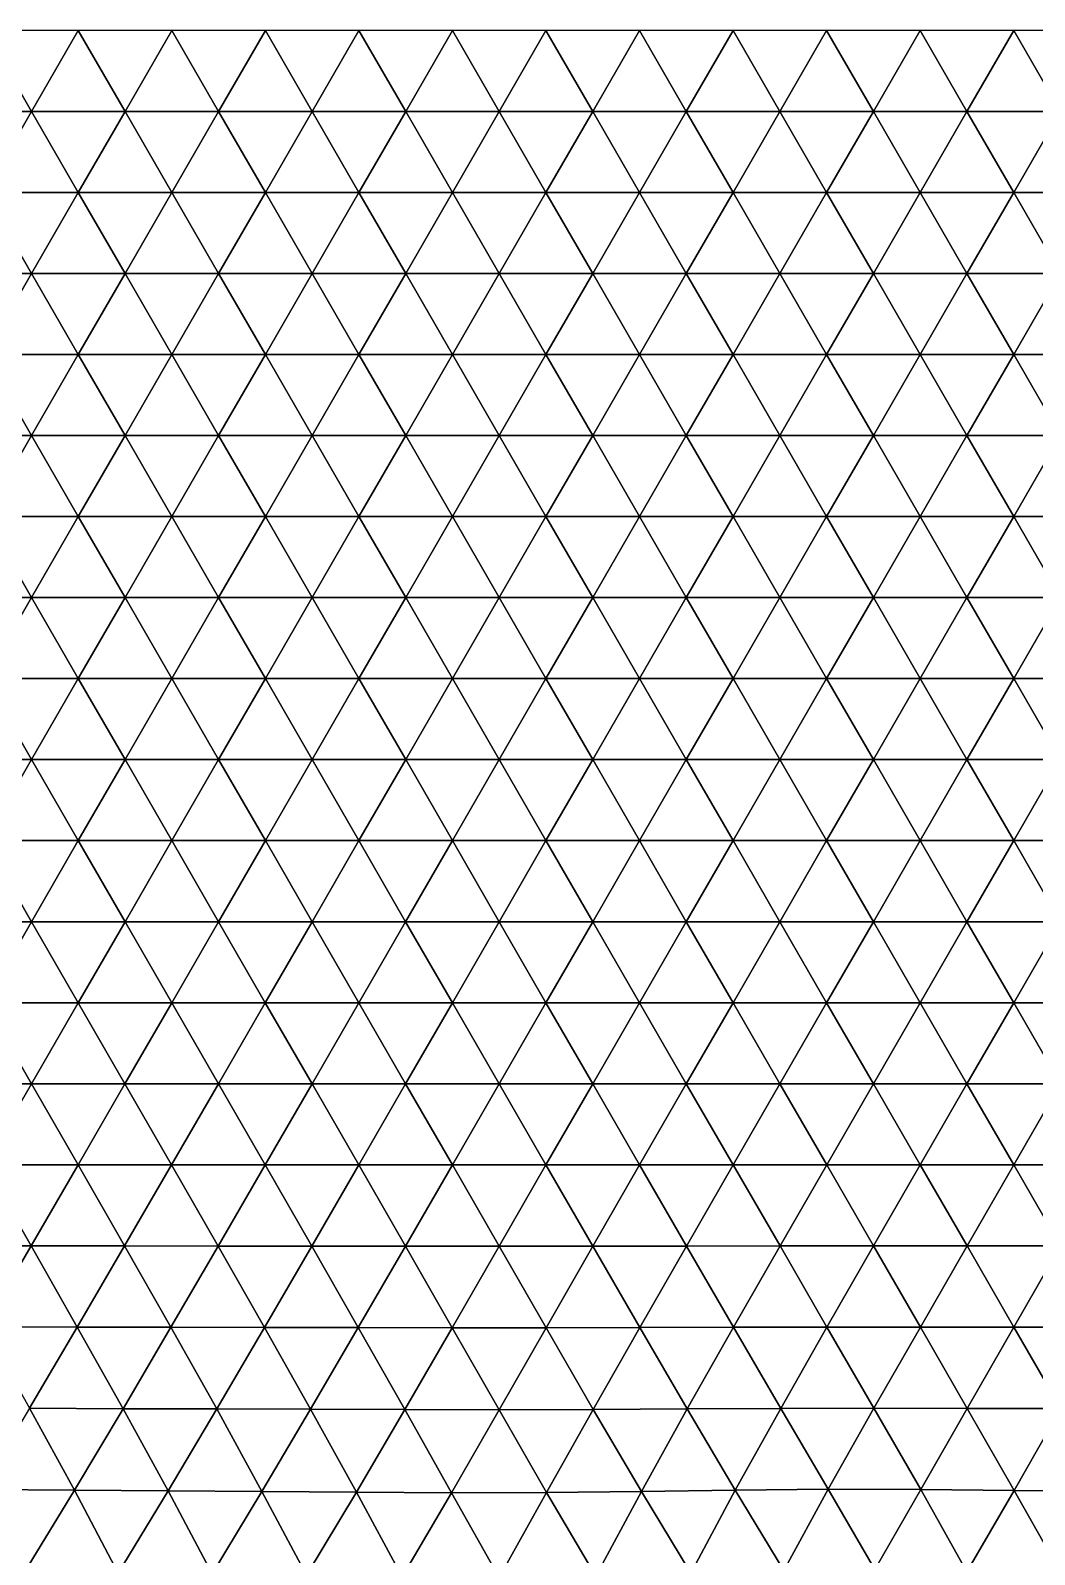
# Model space of a CAD drawing. Header units: metres. Extents: x 1 to 72, y -280 to 0.
# Drawn here: x 8.298 to 10.445, y -3.258 to 0 of the extents above; entities that cross this region are included whole.
import ezdxf

# ---------------------------------------------------------------- set-up
doc = ezdxf.new("R2010")
doc.units = ezdxf.units.M

msp = doc.modelspace()

# ---------------------------------------------------------------- linework, layer by layer
at = {"layer": 'layer', "color": 0}
for points in [[(8.3, -0.1732), (8.2, 0), (8.1, -0.1732)], [(8.4, 0), (8.2, 0), (8.3, -0.1732)], [(8.5, -0.1732), (8.4, 0), (8.3, -0.1732)], [(8.6, 0), (8.4, 0), (8.5, -0.1732)], [(8.7, -0.1732), (8.6, 0), (8.5, -0.1732)], [(8.8, 0), (8.6, 0), (8.7, -0.1732)], [(8.9, -0.1732), (8.8, 0), (8.7, -0.1732)], [(9, 0), (8.8, 0), (8.9, -0.1732)], [(9.1, -0.1732), (9, 0), (8.9, -0.1732)], [(9.2, 0), (9, 0), (9.1, -0.1732)], [(9.3, -0.1732), (9.2, 0), (9.1, -0.1732)], [(9.4, 0), (9.2, 0), (9.3, -0.1732)], [(9.5, -0.1732), (9.4, 0), (9.3, -0.1732)], [(9.6, 0), (9.4, 0), (9.5, -0.1732)], [(9.7, -0.1732), (9.6, 0), (9.5, -0.1732)], [(9.8, 0), (9.6, 0), (9.7, -0.1732)], [(9.9, -0.1732), (9.8, 0), (9.7, -0.1732)], [(10, 0), (9.8, 0), (9.9, -0.1732)], [(10.1, -0.1732), (10, 0), (9.9, -0.1732)], [(10.2, 0), (10, 0), (10.1, -0.1732)], [(10.3, -0.1732), (10.2, 0), (10.1, -0.1732)], [(10.4, 0), (10.2, 0), (10.3, -0.1732)], [(10.5, -0.1732), (10.4, 0), (10.3, -0.1732)], [(10.6, 0), (10.4, 0), (10.5, -0.1732)], [(8.3, -0.1732), (8.1, -0.1732), (8.2, -0.34641)], [(8.4, -0.34641), (8.3, -0.1732), (8.2, -0.34641)], [(8.5, -0.1732), (8.3, -0.1732), (8.4, -0.34641)], [(8.6, -0.34641), (8.5, -0.1732), (8.4, -0.34641)], [(8.7, -0.1732), (8.5, -0.1732), (8.6, -0.34641)], [(8.8, -0.34641), (8.7, -0.1732), (8.6, -0.34641)], [(8.9, -0.1732), (8.7, -0.1732), (8.8, -0.34641)], [(9, -0.34641), (8.9, -0.1732), (8.8, -0.34641)], [(9.1, -0.1732), (8.9, -0.1732), (9, -0.34641)], [(9.2, -0.34641), (9.1, -0.1732), (9, -0.34641)], [(9.3, -0.1732), (9.1, -0.1732), (9.2, -0.34641)], [(9.4, -0.34641), (9.3, -0.1732), (9.2, -0.34641)], [(9.5, -0.1732), (9.3, -0.1732), (9.4, -0.34641)], [(9.6, -0.34641), (9.5, -0.1732), (9.4, -0.34641)], [(9.7, -0.1732), (9.5, -0.1732), (9.6, -0.34641)], [(9.8, -0.34641), (9.7, -0.1732), (9.6, -0.34641)], [(9.9, -0.1732), (9.7, -0.1732), (9.8, -0.34641)], [(10, -0.34641), (9.9, -0.1732), (9.8, -0.34641)], [(10.1, -0.1732), (9.9, -0.1732), (10, -0.34641)], [(10.2, -0.34641), (10.1, -0.1732), (10, -0.34641)], [(10.3, -0.1732), (10.1, -0.1732), (10.2, -0.34641)], [(10.4, -0.34641), (10.3, -0.1732), (10.2, -0.34641)], [(10.5, -0.1732), (10.3, -0.1732), (10.4, -0.34641)], [(10.6, -0.34641), (10.5, -0.1732), (10.4, -0.34641)], [(8.3, -0.51962), (8.2, -0.34641), (8.1, -0.51962)], [(8.4, -0.34641), (8.2, -0.34641), (8.3, -0.51962)], [(8.5, -0.51962), (8.4, -0.34641), (8.3, -0.51962)], [(8.6, -0.34641), (8.4, -0.34641), (8.5, -0.51962)], [(8.7, -0.51962), (8.6, -0.34641), (8.5, -0.51962)], [(8.8, -0.34641), (8.6, -0.34641), (8.7, -0.51962)], [(8.9, -0.51962), (8.8, -0.34641), (8.7, -0.51962)], [(9, -0.34641), (8.8, -0.34641), (8.9, -0.51962)], [(9.1, -0.51962), (9, -0.34641), (8.9, -0.51962)], [(9.2, -0.34641), (9, -0.34641), (9.1, -0.51962)], [(9.3, -0.51962), (9.2, -0.34641), (9.1, -0.51962)], [(9.4, -0.34641), (9.2, -0.34641), (9.3, -0.51962)], [(9.5, -0.51962), (9.4, -0.34641), (9.3, -0.51962)], [(9.6, -0.34641), (9.4, -0.34641), (9.5, -0.51962)], [(9.7, -0.51962), (9.6, -0.34641), (9.5, -0.51962)], [(9.8, -0.34641), (9.6, -0.34641), (9.7, -0.51962)], [(9.9, -0.51962), (9.8, -0.34641), (9.7, -0.51962)], [(10, -0.34641), (9.8, -0.34641), (9.9, -0.51962)], [(10.1, -0.51962), (10, -0.34641), (9.9, -0.51962)], [(10.2, -0.34641), (10, -0.34641), (10.1, -0.51962)], [(10.3, -0.51962), (10.2, -0.34641), (10.1, -0.51962)], [(10.4, -0.34641), (10.2, -0.34641), (10.3, -0.51962)], [(10.5, -0.51962), (10.4, -0.34641), (10.3, -0.51962)], [(10.6, -0.34641), (10.4, -0.34641), (10.5, -0.51962)], [(8.3, -0.51962), (8.1, -0.51962), (8.2, -0.69282)], [(8.4, -0.69282), (8.3, -0.51962), (8.2, -0.69282)], [(8.5, -0.51962), (8.3, -0.51962), (8.4, -0.69282)], [(8.6, -0.69282), (8.5, -0.51962), (8.4, -0.69282)], [(8.7, -0.51962), (8.5, -0.51962), (8.6, -0.69282)], [(8.8, -0.69282), (8.7, -0.51962), (8.6, -0.69282)], [(8.9, -0.51962), (8.7, -0.51962), (8.8, -0.69282)], [(9, -0.69282), (8.9, -0.51962), (8.8, -0.69282)], [(9.1, -0.51962), (8.9, -0.51962), (9, -0.69282)], [(9.2, -0.69282), (9.1, -0.51962), (9, -0.69282)], [(9.3, -0.51962), (9.1, -0.51962), (9.2, -0.69282)], [(9.4, -0.69282), (9.3, -0.51962), (9.2, -0.69282)], [(9.5, -0.51962), (9.3, -0.51962), (9.4, -0.69282)], [(9.6, -0.69282), (9.5, -0.51962), (9.4, -0.69282)], [(9.7, -0.51962), (9.5, -0.51962), (9.6, -0.69282)], [(9.8, -0.69282), (9.7, -0.51962), (9.6, -0.69282)], [(9.9, -0.51962), (9.7, -0.51962), (9.8, -0.69282)], [(10, -0.69282), (9.9, -0.51962), (9.8, -0.69282)], [(10.1, -0.51962), (9.9, -0.51962), (10, -0.69282)], [(10.2, -0.69282), (10.1, -0.51962), (10, -0.69282)], [(10.3, -0.51962), (10.1, -0.51962), (10.2, -0.69282)], [(10.4, -0.69282), (10.3, -0.51962), (10.2, -0.69282)], [(10.5, -0.51962), (10.3, -0.51962), (10.4, -0.69282)], [(10.6, -0.69282), (10.5, -0.51962), (10.4, -0.69282)], [(8.3, -0.86603), (8.2, -0.69282), (8.1, -0.86603)], [(8.4, -0.69282), (8.2, -0.69282), (8.3, -0.86603)], [(8.5, -0.86603), (8.4, -0.69282), (8.3, -0.86603)], [(8.6, -0.69282), (8.4, -0.69282), (8.5, -0.86603)], [(8.7, -0.86603), (8.6, -0.69282), (8.5, -0.86603)], [(8.8, -0.69282), (8.6, -0.69282), (8.7, -0.86603)], [(8.9, -0.86603), (8.8, -0.69282), (8.7, -0.86603)], [(9, -0.69282), (8.8, -0.69282), (8.9, -0.86603)], [(9.1, -0.86603), (9, -0.69282), (8.9, -0.86603)], [(9.2, -0.69282), (9, -0.69282), (9.1, -0.86603)], [(9.3, -0.86603), (9.2, -0.69282), (9.1, -0.86603)], [(9.4, -0.69282), (9.2, -0.69282), (9.3, -0.86603)], [(9.5, -0.86603), (9.4, -0.69282), (9.3, -0.86603)], [(9.6, -0.69282), (9.4, -0.69282), (9.5, -0.86603)], [(9.7, -0.86603), (9.6, -0.69282), (9.5, -0.86603)], [(9.8, -0.69282), (9.6, -0.69282), (9.7, -0.86603)], [(9.9, -0.86603), (9.8, -0.69282), (9.7, -0.86603)], [(10, -0.69282), (9.8, -0.69282), (9.9, -0.86603)], [(10.1, -0.86603), (10, -0.69282), (9.9, -0.86603)], [(10.2, -0.69282), (10, -0.69282), (10.1, -0.86603)], [(10.3, -0.86603), (10.2, -0.69282), (10.1, -0.86603)], [(10.4, -0.69282), (10.2, -0.69282), (10.3, -0.86603)], [(10.5, -0.86603), (10.4, -0.69282), (10.3, -0.86603)], [(10.6, -0.69282), (10.4, -0.69282), (10.5, -0.86603)], [(8.3, -0.86603), (8.1, -0.86603), (8.2, -1.03923)], [(8.4, -1.03923), (8.3, -0.86603), (8.2, -1.03923)], [(8.5, -0.86603), (8.3, -0.86603), (8.4, -1.03923)], [(8.6, -1.03923), (8.5, -0.86603), (8.4, -1.03923)], [(8.7, -0.86603), (8.5, -0.86603), (8.6, -1.03923)], [(8.8, -1.03923), (8.7, -0.86603), (8.6, -1.03923)], [(8.9, -0.86603), (8.7, -0.86603), (8.8, -1.03923)], [(9, -1.03923), (8.9, -0.86603), (8.8, -1.03923)], [(9.1, -0.86603), (8.9, -0.86603), (9, -1.03923)], [(9.2, -1.03923), (9.1, -0.86603), (9, -1.03923)], [(9.3, -0.86603), (9.1, -0.86603), (9.2, -1.03923)], [(9.4, -1.03923), (9.3, -0.86603), (9.2, -1.03923)], [(9.5, -0.86603), (9.3, -0.86603), (9.4, -1.03923)], [(9.6, -1.03923), (9.5, -0.86603), (9.4, -1.03923)], [(9.7, -0.86603), (9.5, -0.86603), (9.6, -1.03923)], [(9.8, -1.03923), (9.7, -0.86603), (9.6, -1.03923)], [(9.9, -0.86603), (9.7, -0.86603), (9.8, -1.03923)], [(10, -1.03923), (9.9, -0.86603), (9.8, -1.03923)], [(10.1, -0.86603), (9.9, -0.86603), (10, -1.03923)], [(10.2, -1.03923), (10.1, -0.86603), (10, -1.03923)], [(10.3, -0.86603), (10.1, -0.86603), (10.2, -1.03923)], [(10.4, -1.03923), (10.3, -0.86603), (10.2, -1.03923)], [(10.5, -0.86603), (10.3, -0.86603), (10.4, -1.03923)], [(10.6, -1.03923), (10.5, -0.86603), (10.4, -1.03923)], [(8.3, -1.21244), (8.2, -1.03923), (8.1, -1.21244)], [(8.4, -1.03923), (8.2, -1.03923), (8.3, -1.21244)], [(8.5, -1.21244), (8.4, -1.03923), (8.3, -1.21244)], [(8.6, -1.03923), (8.4, -1.03923), (8.5, -1.21244)], [(8.7, -1.21244), (8.6, -1.03923), (8.5, -1.21244)], [(8.8, -1.03923), (8.6, -1.03923), (8.7, -1.21244)], [(8.9, -1.21244), (8.8, -1.03923), (8.7, -1.21244)], [(9, -1.03923), (8.8, -1.03923), (8.9, -1.21244)], [(9.1, -1.21244), (9, -1.03923), (8.9, -1.21244)], [(9.2, -1.03923), (9, -1.03923), (9.1, -1.21244)], [(9.3, -1.21244), (9.2, -1.03923), (9.1, -1.21244)], [(9.4, -1.03923), (9.2, -1.03923), (9.3, -1.21244)], [(9.5, -1.21244), (9.4, -1.03923), (9.3, -1.21244)], [(9.6, -1.03923), (9.4, -1.03923), (9.5, -1.21244)], [(9.7, -1.21244), (9.6, -1.03923), (9.5, -1.21244)], [(9.8, -1.03923), (9.6, -1.03923), (9.7, -1.21244)], [(9.9, -1.21244), (9.8, -1.03923), (9.7, -1.21244)], [(10, -1.03923), (9.8, -1.03923), (9.9, -1.21244)], [(10.1, -1.21244), (10, -1.03923), (9.9, -1.21244)], [(10.2, -1.03923), (10, -1.03923), (10.1, -1.21244)], [(10.3, -1.21244), (10.2, -1.03923), (10.1, -1.21244)], [(10.4, -1.03923), (10.2, -1.03923), (10.3, -1.21244)], [(10.5, -1.21244), (10.4, -1.03923), (10.3, -1.21244)], [(10.6, -1.03923), (10.4, -1.03923), (10.5, -1.21244)], [(8.3, -1.21244), (8.1, -1.21244), (8.2, -1.38564)], [(8.4, -1.38564), (8.3, -1.21244), (8.2, -1.38564)], [(8.5, -1.21244), (8.3, -1.21244), (8.4, -1.38564)], [(8.6, -1.38564), (8.5, -1.21244), (8.4, -1.38564)], [(8.7, -1.21244), (8.5, -1.21244), (8.6, -1.38564)], [(8.8, -1.38564), (8.7, -1.21244), (8.6, -1.38564)], [(8.9, -1.21244), (8.7, -1.21244), (8.8, -1.38564)], [(9, -1.38564), (8.9, -1.21244), (8.8, -1.38564)], [(9.1, -1.21244), (8.9, -1.21244), (9, -1.38564)], [(9.2, -1.38564), (9.1, -1.21244), (9, -1.38564)], [(9.3, -1.21244), (9.1, -1.21244), (9.2, -1.38564)], [(9.4, -1.38564), (9.3, -1.21244), (9.2, -1.38564)], [(9.5, -1.21244), (9.3, -1.21244), (9.4, -1.38564)], [(9.6, -1.38564), (9.5, -1.21244), (9.4, -1.38564)], [(9.7, -1.21244), (9.5, -1.21244), (9.6, -1.38564)], [(9.8, -1.38564), (9.7, -1.21244), (9.6, -1.38564)], [(9.9, -1.21244), (9.7, -1.21244), (9.8, -1.38564)], [(10, -1.38564), (9.9, -1.21244), (9.8, -1.38564)], [(10.1, -1.21244), (9.9, -1.21244), (10, -1.38564)], [(10.2, -1.38564), (10.1, -1.21244), (10, -1.38564)], [(10.3, -1.21244), (10.1, -1.21244), (10.2, -1.38564)], [(10.4, -1.38564), (10.3, -1.21244), (10.2, -1.38564)], [(10.5, -1.21244), (10.3, -1.21244), (10.4, -1.38564)], [(10.6, -1.38564), (10.5, -1.21244), (10.4, -1.38564)], [(8.29999, -1.55885), (8.2, -1.38564), (8.1, -1.55885)], [(8.4, -1.38564), (8.2, -1.38564), (8.29999, -1.55885)], [(8.49999, -1.55885), (8.4, -1.38564), (8.29999, -1.55885)], [(8.6, -1.38564), (8.4, -1.38564), (8.49999, -1.55885)], [(8.69999, -1.55885), (8.6, -1.38564), (8.49999, -1.55885)], [(8.8, -1.38564), (8.6, -1.38564), (8.69999, -1.55885)], [(8.89999, -1.55885), (8.8, -1.38564), (8.69999, -1.55885)], [(9, -1.38564), (8.8, -1.38564), (8.89999, -1.55885)], [(9.09999, -1.55885), (9, -1.38564), (8.89999, -1.55885)], [(9.2, -1.38564), (9, -1.38564), (9.09999, -1.55885)], [(9.29999, -1.55885), (9.2, -1.38564), (9.09999, -1.55885)], [(9.4, -1.38564), (9.2, -1.38564), (9.29999, -1.55885)], [(9.5, -1.55886), (9.4, -1.38564), (9.29999, -1.55885)], [(9.6, -1.38564), (9.4, -1.38564), (9.5, -1.55886)], [(9.7, -1.55885), (9.6, -1.38564), (9.5, -1.55886)], [(9.8, -1.38564), (9.6, -1.38564), (9.7, -1.55885)], [(9.9, -1.55885), (9.8, -1.38564), (9.7, -1.55885)], [(10, -1.38564), (9.8, -1.38564), (9.9, -1.55885)], [(10.1, -1.55885), (10, -1.38564), (9.9, -1.55885)], [(10.2, -1.38564), (10, -1.38564), (10.1, -1.55885)], [(10.3, -1.55885), (10.2, -1.38564), (10.1, -1.55885)], [(10.4, -1.38564), (10.2, -1.38564), (10.3, -1.55885)], [(10.5, -1.55885), (10.4, -1.38564), (10.3, -1.55885)], [(10.6, -1.38564), (10.4, -1.38564), (10.5, -1.55885)], [(8.29999, -1.55885), (8.1, -1.55885), (8.19999, -1.73206)], [(8.39998, -1.73206), (8.29999, -1.55885), (8.19999, -1.73206)], [(8.49999, -1.55885), (8.29999, -1.55885), (8.39998, -1.73206)], [(8.59998, -1.73206), (8.49999, -1.55885), (8.39998, -1.73206)], [(8.69999, -1.55885), (8.49999, -1.55885), (8.59998, -1.73206)], [(8.79998, -1.73206), (8.69999, -1.55885), (8.59998, -1.73206)], [(8.89999, -1.55885), (8.69999, -1.55885), (8.79998, -1.73206)], [(8.99998, -1.73207), (8.89999, -1.55885), (8.79998, -1.73206)], [(9.09999, -1.55885), (8.89999, -1.55885), (8.99998, -1.73207)], [(9.19999, -1.73207), (9.09999, -1.55885), (8.99998, -1.73207)], [(9.29999, -1.55885), (9.09999, -1.55885), (9.19999, -1.73207)], [(9.39999, -1.73207), (9.29999, -1.55885), (9.19999, -1.73207)], [(9.5, -1.55886), (9.29999, -1.55885), (9.39999, -1.73207)], [(9.6, -1.73207), (9.5, -1.55886), (9.39999, -1.73207)], [(9.7, -1.55885), (9.5, -1.55886), (9.6, -1.73207)], [(9.8, -1.73207), (9.7, -1.55885), (9.6, -1.73207)], [(9.9, -1.55885), (9.7, -1.55885), (9.8, -1.73207)], [(10, -1.73207), (9.9, -1.55885), (9.8, -1.73207)], [(10.1, -1.55885), (9.9, -1.55885), (10, -1.73207)], [(10.2, -1.73206), (10.1, -1.55885), (10, -1.73207)], [(10.3, -1.55885), (10.1, -1.55885), (10.2, -1.73206)], [(10.4, -1.73206), (10.3, -1.55885), (10.2, -1.73206)], [(10.5, -1.55885), (10.3, -1.55885), (10.4, -1.73206)], [(10.6, -1.73206), (10.5, -1.55885), (10.4, -1.73206)], [(8.29997, -1.90527), (8.19999, -1.73206), (8.09998, -1.90526)], [(8.39998, -1.73206), (8.19999, -1.73206), (8.29997, -1.90527)], [(8.49996, -1.90528), (8.39998, -1.73206), (8.29997, -1.90527)], [(8.59998, -1.73206), (8.39998, -1.73206), (8.49996, -1.90528)], [(8.69995, -1.90528), (8.59998, -1.73206), (8.49996, -1.90528)], [(8.79998, -1.73206), (8.59998, -1.73206), (8.69995, -1.90528)], [(8.89995, -1.90529), (8.79998, -1.73206), (8.69995, -1.90528)], [(8.99998, -1.73207), (8.79998, -1.73206), (8.89995, -1.90529)], [(9.09996, -1.9053), (8.99998, -1.73207), (8.89995, -1.90529)], [(9.19999, -1.73207), (8.99998, -1.73207), (9.09996, -1.9053)], [(9.29998, -1.9053), (9.19999, -1.73207), (9.09996, -1.9053)], [(9.39999, -1.73207), (9.19999, -1.73207), (9.29998, -1.9053)], [(9.49999, -1.9053), (9.39999, -1.73207), (9.29998, -1.9053)], [(9.6, -1.73207), (9.39999, -1.73207), (9.49999, -1.9053)], [(9.70001, -1.9053), (9.6, -1.73207), (9.49999, -1.9053)], [(9.8, -1.73207), (9.6, -1.73207), (9.70001, -1.9053)], [(9.90001, -1.90529), (9.8, -1.73207), (9.70001, -1.9053)], [(10, -1.73207), (9.8, -1.73207), (9.90001, -1.90529)], [(10.1, -1.90528), (10, -1.73207), (9.90001, -1.90529)], [(10.2, -1.73206), (10, -1.73207), (10.1, -1.90528)], [(10.3, -1.90528), (10.2, -1.73206), (10.1, -1.90528)], [(10.4, -1.73206), (10.2, -1.73206), (10.3, -1.90528)], [(10.5, -1.90528), (10.4, -1.73206), (10.3, -1.90528)], [(10.6, -1.73206), (10.4, -1.73206), (10.5, -1.90528)], [(8.29997, -1.90527), (8.09998, -1.90526), (8.19994, -2.07848)], [(8.39991, -2.0785), (8.29997, -1.90527), (8.19994, -2.07848)], [(8.49996, -1.90528), (8.29997, -1.90527), (8.39991, -2.0785)], [(8.59989, -2.07851), (8.49996, -1.90528), (8.39991, -2.0785)], [(8.69995, -1.90528), (8.49996, -1.90528), (8.59989, -2.07851)], [(8.7999, -2.07853), (8.69995, -1.90528), (8.59989, -2.07851)], [(8.89995, -1.90529), (8.69995, -1.90528), (8.7999, -2.07853)], [(8.99991, -2.07855), (8.89995, -1.90529), (8.7999, -2.07853)], [(9.09996, -1.9053), (8.89995, -1.90529), (8.99991, -2.07855)], [(9.19994, -2.07856), (9.09996, -1.9053), (8.99991, -2.07855)], [(9.29998, -1.9053), (9.09996, -1.9053), (9.19994, -2.07856)], [(9.39997, -2.07856), (9.29998, -1.9053), (9.19994, -2.07856)], [(9.49999, -1.9053), (9.29998, -1.9053), (9.39997, -2.07856)], [(9.60001, -2.07855), (9.49999, -1.9053), (9.39997, -2.07856)], [(9.70001, -1.9053), (9.49999, -1.9053), (9.60001, -2.07855)], [(9.80003, -2.07854), (9.70001, -1.9053), (9.60001, -2.07855)], [(9.90001, -1.90529), (9.70001, -1.9053), (9.80003, -2.07854)], [(10, -2.07852), (9.90001, -1.90529), (9.80003, -2.07854)], [(10.1, -1.90528), (9.90001, -1.90529), (10, -2.07852)], [(10.2, -2.07851), (10.1, -1.90528), (10, -2.07852)], [(10.3, -1.90528), (10.1, -1.90528), (10.2, -2.07851)], [(10.4, -2.07851), (10.3, -1.90528), (10.2, -2.07851)], [(10.5, -1.90528), (10.3, -1.90528), (10.4, -2.07851)], [(10.6, -2.07851), (10.5, -1.90528), (10.4, -2.07851)], [(8.29982, -2.25172), (8.19994, -2.07848), (8.09989, -2.25169)], [(8.39991, -2.0785), (8.19994, -2.07848), (8.29982, -2.25172)], [(8.49978, -2.25176), (8.39991, -2.0785), (8.29982, -2.25172)], [(8.59989, -2.07851), (8.39991, -2.0785), (8.49978, -2.25176)], [(8.69977, -2.2518), (8.59989, -2.07851), (8.49978, -2.25176)], [(8.7999, -2.07853), (8.59989, -2.07851), (8.69977, -2.2518)], [(8.89979, -2.25184), (8.7999, -2.07853), (8.69977, -2.2518)], [(8.99991, -2.07855), (8.7999, -2.07853), (8.89979, -2.25184)], [(9.09985, -2.25187), (8.99991, -2.07855), (8.89979, -2.25184)], [(9.19994, -2.07856), (8.99991, -2.07855), (9.09985, -2.25187)], [(9.29992, -2.25189), (9.19994, -2.07856), (9.09985, -2.25187)], [(9.39997, -2.07856), (9.19994, -2.07856), (9.29992, -2.25189)], [(9.5, -2.25188), (9.39997, -2.07856), (9.29992, -2.25189)], [(9.60001, -2.07855), (9.39997, -2.07856), (9.5, -2.25188)], [(9.70005, -2.25184), (9.60001, -2.07855), (9.5, -2.25188)], [(9.80003, -2.07854), (9.60001, -2.07855), (9.70005, -2.25184)], [(9.90008, -2.2518), (9.80003, -2.07854), (9.70005, -2.25184)], [(10, -2.07852), (9.80003, -2.07854), (9.90008, -2.2518)], [(10.1001, -2.25177), (10, -2.07852), (9.90008, -2.2518)], [(10.2, -2.07851), (10, -2.07852), (10.1001, -2.25177)], [(10.3001, -2.25176), (10.2, -2.07851), (10.1001, -2.25177)], [(10.4, -2.07851), (10.2, -2.07851), (10.3001, -2.25176)], [(10.5001, -2.25176), (10.4, -2.07851), (10.3001, -2.25176)], [(10.6, -2.07851), (10.4, -2.07851), (10.5001, -2.25176)], [(8.29982, -2.25172), (8.09989, -2.25169), (8.19965, -2.42495)], [(8.39954, -2.42504), (8.29982, -2.25172), (8.19965, -2.42495)], [(8.49978, -2.25176), (8.29982, -2.25172), (8.39954, -2.42504)], [(8.5995, -2.42512), (8.49978, -2.25176), (8.39954, -2.42504)], [(8.69977, -2.2518), (8.49978, -2.25176), (8.5995, -2.42512)], [(8.79953, -2.42521), (8.69977, -2.2518), (8.5995, -2.42512)], [(8.89979, -2.25184), (8.69977, -2.2518), (8.79953, -2.42521)], [(8.99962, -2.42529), (8.89979, -2.25184), (8.79953, -2.42521)], [(9.09985, -2.25187), (8.89979, -2.25184), (8.99962, -2.42529)], [(9.19977, -2.42534), (9.09985, -2.25187), (8.99962, -2.42529)], [(9.29992, -2.25189), (9.09985, -2.25187), (9.19977, -2.42534)], [(9.39994, -2.42533), (9.29992, -2.25189), (9.19977, -2.42534)], [(9.5, -2.25188), (9.29992, -2.25189), (9.39994, -2.42533)], [(9.60009, -2.42527), (9.5, -2.25188), (9.39994, -2.42533)], [(9.70005, -2.25184), (9.5, -2.25188), (9.60009, -2.42527)], [(9.80018, -2.42518), (9.70005, -2.25184), (9.60009, -2.42527)], [(9.90008, -2.2518), (9.70005, -2.25184), (9.80018, -2.42518)], [(10.0002, -2.4251), (9.90008, -2.2518), (9.80018, -2.42518)], [(10.1001, -2.25177), (9.90008, -2.2518), (10.0002, -2.4251)], [(10.2002, -2.42506), (10.1001, -2.25177), (10.0002, -2.4251)], [(10.3001, -2.25176), (10.1001, -2.25177), (10.2002, -2.42506)], [(10.4001, -2.42507), (10.3001, -2.25176), (10.2002, -2.42506)], [(10.5001, -2.25176), (10.3001, -2.25176), (10.4001, -2.42507)], [(10.6001, -2.42508), (10.5001, -2.25176), (10.4001, -2.42507)], [(8.29909, -2.59834), (8.19965, -2.42495), (8.09936, -2.59817)], [(8.39954, -2.42504), (8.19965, -2.42495), (8.29909, -2.59834)], [(8.49896, -2.59853), (8.39954, -2.42504), (8.29909, -2.59834)], [(8.5995, -2.42512), (8.39954, -2.42504), (8.49896, -2.59853)], [(8.69897, -2.59871), (8.5995, -2.42512), (8.49896, -2.59853)], [(8.79953, -2.42521), (8.5995, -2.42512), (8.69897, -2.59871)], [(8.89912, -2.59888), (8.79953, -2.42521), (8.69897, -2.59871)], [(8.99962, -2.42529), (8.79953, -2.42521), (8.89912, -2.59888)], [(9.0994, -2.59902), (8.99962, -2.42529), (8.89912, -2.59888)], [(9.19977, -2.42534), (8.99962, -2.42529), (9.0994, -2.59902)], [(9.29977, -2.59907), (9.19977, -2.42534), (9.0994, -2.59902)], [(9.39994, -2.42533), (9.19977, -2.42534), (9.29977, -2.59907)], [(9.50012, -2.59899), (9.39994, -2.42533), (9.29977, -2.59907)], [(9.60009, -2.42527), (9.39994, -2.42533), (9.50012, -2.59899)], [(9.70036, -2.59878), (9.60009, -2.42527), (9.50012, -2.59899)], [(9.80018, -2.42518), (9.60009, -2.42527), (9.70036, -2.59878)], [(9.90043, -2.59856), (9.80018, -2.42518), (9.70036, -2.59878)], [(10.0002, -2.4251), (9.80018, -2.42518), (9.90043, -2.59856)], [(10.1004, -2.59844), (10.0002, -2.4251), (9.90043, -2.59856)], [(10.2002, -2.42506), (10.0002, -2.4251), (10.1004, -2.59844)], [(10.3003, -2.59844), (10.2002, -2.42506), (10.1004, -2.59844)], [(10.4001, -2.42507), (10.2002, -2.42506), (10.3003, -2.59844)], [(10.5003, -2.5985), (10.4001, -2.42507), (10.3003, -2.59844)], [(10.6001, -2.42508), (10.4001, -2.42507), (10.5003, -2.5985)], [(8.29909, -2.59834), (8.09936, -2.59817), (8.19826, -2.77165)], [(8.39792, -2.77204), (8.29909, -2.59834), (8.19826, -2.77165)], [(8.49896, -2.59853), (8.29909, -2.59834), (8.39792, -2.77204)], [(8.59785, -2.77241), (8.49896, -2.59853), (8.39792, -2.77204)], [(8.69897, -2.59871), (8.49896, -2.59853), (8.59785, -2.77241)], [(8.79805, -2.77277), (8.69897, -2.59871), (8.59785, -2.77241)], [(8.89912, -2.59888), (8.69897, -2.59871), (8.79805, -2.77277)], [(8.99852, -2.77311), (8.89912, -2.59888), (8.79805, -2.77277)], [(9.0994, -2.59902), (8.89912, -2.59888), (8.99852, -2.77311)], [(9.19924, -2.77334), (9.0994, -2.59902), (8.99852, -2.77311)], [(9.29977, -2.59907), (9.0994, -2.59902), (9.19924, -2.77334)], [(9.40005, -2.77328), (9.29977, -2.59907), (9.19924, -2.77334)], [(9.50012, -2.59899), (9.29977, -2.59907), (9.40005, -2.77328)], [(9.60069, -2.7729), (9.50012, -2.59899), (9.40005, -2.77328)], [(9.70036, -2.59878), (9.50012, -2.59899), (9.60069, -2.7729)], [(9.80096, -2.77236), (9.70036, -2.59878), (9.60069, -2.7729)], [(9.90043, -2.59856), (9.70036, -2.59878), (9.80096, -2.77236)], [(10.0008, -2.77196), (9.90043, -2.59856), (9.80096, -2.77236)], [(10.1004, -2.59844), (9.90043, -2.59856), (10.0008, -2.77196)], [(10.2006, -2.7719), (10.1004, -2.59844), (10.0008, -2.77196)], [(10.3003, -2.59844), (10.1004, -2.59844), (10.2006, -2.7719)], [(10.4005, -2.77209), (10.3003, -2.59844), (10.2006, -2.7719)], [(10.5003, -2.5985), (10.3003, -2.59844), (10.4005, -2.77209)], [(10.6006, -2.77219), (10.5003, -2.5985), (10.4005, -2.77209)], [(8.39792, -2.77204), (8.19826, -2.77165), (8.29598, -2.94567)], [(8.49571, -2.94641), (8.39792, -2.77204), (8.29598, -2.94567)], [(8.59785, -2.77241), (8.39792, -2.77204), (8.49571, -2.94641)], [(8.6959, -2.9471), (8.59785, -2.77241), (8.49571, -2.94641)], [(8.79805, -2.77277), (8.59785, -2.77241), (8.6959, -2.9471)], [(8.89661, -2.94782), (8.79805, -2.77277), (8.6959, -2.9471)], [(8.99852, -2.77311), (8.79805, -2.77277), (8.89661, -2.94782)], [(9.09787, -2.94848), (8.99852, -2.77311), (8.89661, -2.94782)], [(9.19924, -2.77334), (8.99852, -2.77311), (9.09787, -2.94848)], [(9.29955, -2.9487), (9.19924, -2.77334), (9.09787, -2.94848)], [(9.40005, -2.77328), (9.19924, -2.77334), (9.29955, -2.9487)], [(9.50114, -2.94815), (9.40005, -2.77328), (9.29955, -2.9487)], [(9.60069, -2.7729), (9.40005, -2.77328), (9.50114, -2.94815)], [(9.70205, -2.94698), (9.60069, -2.7729), (9.50114, -2.94815)], [(9.80096, -2.77236), (9.60069, -2.7729), (9.70205, -2.94698)], [(9.90199, -2.94582), (9.80096, -2.77236), (9.70205, -2.94698)], [(10.0008, -2.77196), (9.80096, -2.77236), (9.90199, -2.94582)], [(10.1013, -2.94538), (10.0008, -2.77196), (9.90199, -2.94582)], [(10.2006, -2.7719), (10.0008, -2.77196), (10.1013, -2.94538)], [(10.3008, -2.9458), (10.2006, -2.7719), (10.1013, -2.94538)], [(10.4005, -2.77209), (10.2006, -2.7719), (10.3008, -2.9458)], [(10.5009, -2.94639), (10.4005, -2.77209), (10.3008, -2.9458)], [(10.6006, -2.77219), (10.4005, -2.77209), (10.5009, -2.94639)], [(8.39181, -3.12083), (8.29598, -2.94567), (8.19256, -3.11925)], [(8.49571, -2.94641), (8.29598, -2.94567), (8.39181, -3.12083)], [(8.59191, -3.12206), (8.49571, -2.94641), (8.39181, -3.12083)], [(8.6959, -2.9471), (8.49571, -2.94641), (8.59191, -3.12206)], [(8.79277, -3.12334), (8.6959, -2.9471), (8.59191, -3.12206)], [(8.89661, -2.94782), (8.6959, -2.9471), (8.79277, -3.12334)], [(8.99468, -3.12486), (8.89661, -2.94782), (8.79277, -3.12334)], [(9.09787, -2.94848), (8.89661, -2.94782), (8.99468, -3.12486)], [(9.19776, -3.12605), (9.09787, -2.94848), (8.99468, -3.12486)], [(9.29955, -2.9487), (9.09787, -2.94848), (9.19776, -3.12605)], [(9.40132, -3.12571), (9.29955, -2.9487), (9.19776, -3.12605)], [(9.50114, -2.94815), (9.29955, -2.9487), (9.40132, -3.12571)], [(9.60399, -3.12356), (9.50114, -2.94815), (9.40132, -3.12571)], [(9.70205, -2.94698), (9.50114, -2.94815), (9.60399, -3.12356)], [(9.80463, -3.12066), (9.70205, -2.94698), (9.60399, -3.12356)], [(9.90199, -2.94582), (9.70205, -2.94698), (9.80463, -3.12066)], [(10.0032, -3.11874), (9.90199, -2.94582), (9.80463, -3.12066)], [(10.1013, -2.94538), (9.90199, -2.94582), (10.0032, -3.11874)], [(10.2013, -3.11916), (10.1013, -2.94538), (10.0032, -3.11874)], [(10.3008, -2.9458), (10.1013, -2.94538), (10.2013, -3.11916)], [(10.4009, -3.12111), (10.3008, -2.9458), (10.2013, -3.11916)], [(10.5009, -2.94639), (10.3008, -2.9458), (10.4009, -3.12111)], [(10.6023, -3.12202), (10.5009, -2.94639), (10.4009, -3.12111)], [(8.39181, -3.12083), (8.19256, -3.11925), (8.28514, -3.29563)], [(8.48505, -3.29791), (8.39181, -3.12083), (8.28514, -3.29563)], [(8.59191, -3.12206), (8.39181, -3.12083), (8.48505, -3.29791)], [(8.68592, -3.29985), (8.59191, -3.12206), (8.48505, -3.29791)], [(8.79277, -3.12334), (8.59191, -3.12206), (8.68592, -3.29985)], [(8.88817, -3.30243), (8.79277, -3.12334), (8.68592, -3.29985)], [(8.99468, -3.12486), (8.79277, -3.12334), (8.88817, -3.30243)], [(9.09283, -3.30588), (8.99468, -3.12486), (8.88817, -3.30243)], [(9.19776, -3.12605), (8.99468, -3.12486), (9.09283, -3.30588)], [(9.29985, -3.30748), (9.19776, -3.12605), (9.09283, -3.30588)], [(9.40132, -3.12571), (9.19776, -3.12605), (9.29985, -3.30748)], [(9.50662, -3.30437), (9.40132, -3.12571), (9.29985, -3.30748)], [(9.60399, -3.12356), (9.40132, -3.12571), (9.50662, -3.30437)], [(9.70999, -3.29829), (9.60399, -3.12356), (9.50662, -3.30437)], [(9.80463, -3.12066), (9.60399, -3.12356), (9.70999, -3.29829)], [(9.90844, -3.29239), (9.80463, -3.12066), (9.70999, -3.29829)], [(10.0032, -3.11874), (9.80463, -3.12066), (9.90844, -3.29239)], [(10.1033, -3.29054), (10.0032, -3.11874), (9.90844, -3.29239)], [(10.2013, -3.11916), (10.0032, -3.11874), (10.1033, -3.29054)], [(10.2998, -3.29511), (10.2013, -3.11916), (10.1033, -3.29054)], [(10.4009, -3.12111), (10.2013, -3.11916), (10.2998, -3.29511)], [(10.502, -3.3002), (10.4009, -3.12111), (10.2998, -3.29511)], [(10.6023, -3.12202), (10.4009, -3.12111), (10.502, -3.3002)]]:
    msp.add_3dface(points, dxfattribs=at)

doc.saveas('drawing.dxf')
